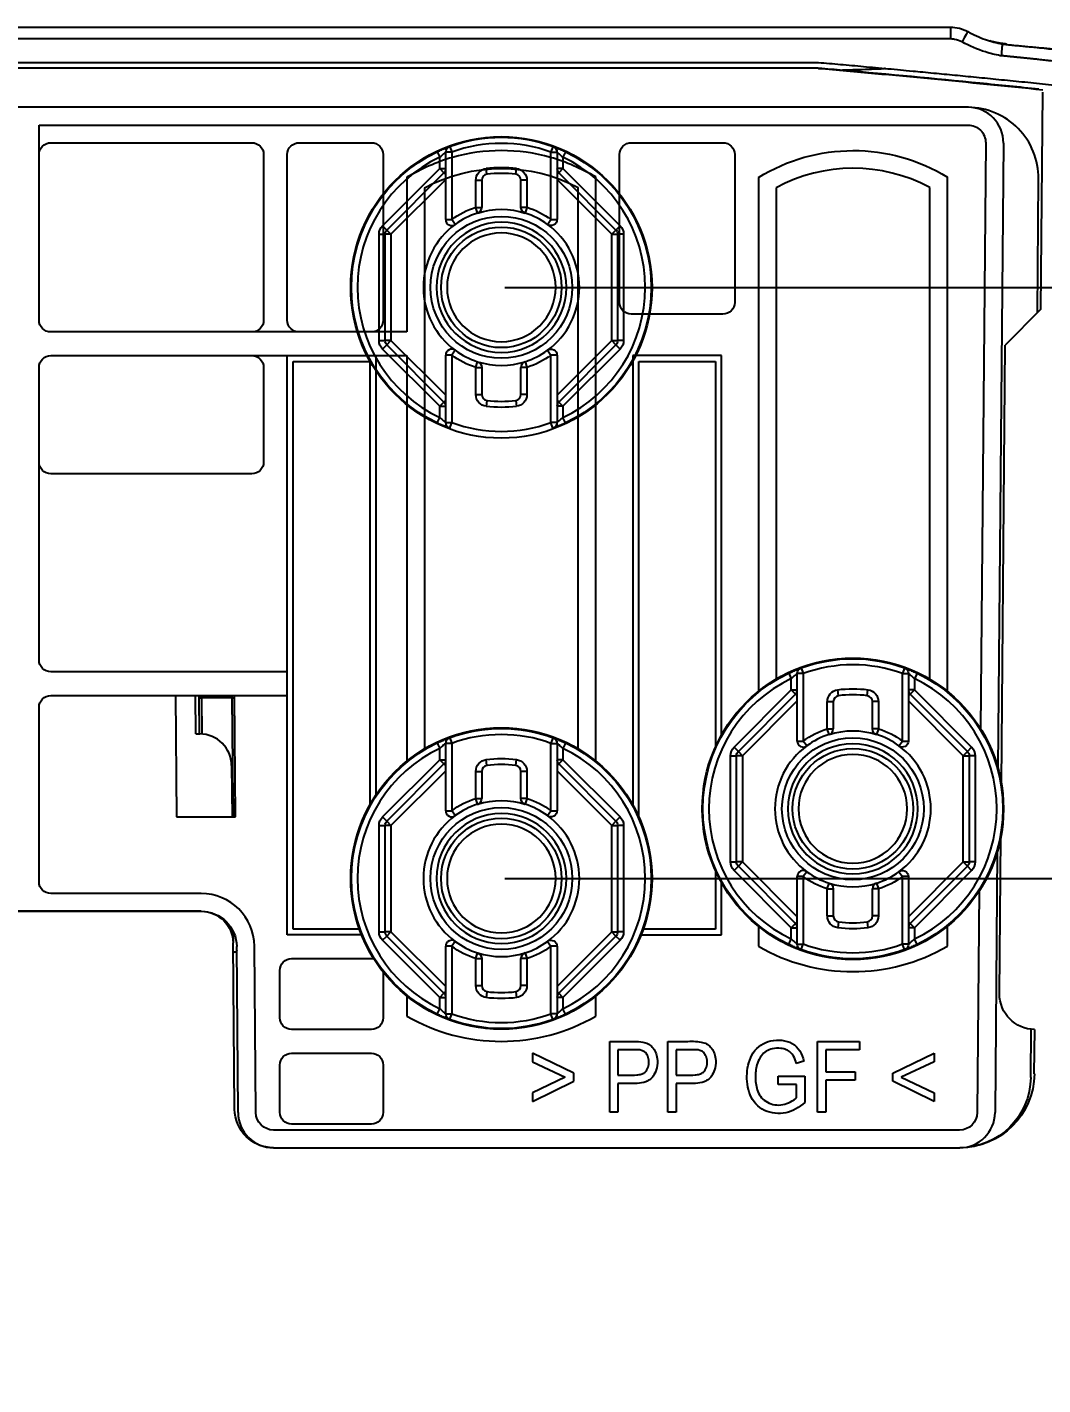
# Model space of a CAD drawing. Header units: millimetres. Extents: x 28 to 2425, y 8 to 1657.
# Drawn here: x 1973.5 to 2059.5, y 1290.4 to 1405.3 of the extents above; entities that cross this region are included whole.
import ezdxf

# ---------------------------------------------------------------- set-up
doc = ezdxf.new("R2010")
doc.units = ezdxf.units.MM
doc.layers.get('Defpoints').update_dxf_attribs({"linetype": 'CONTINUOUS'})
doc.layers.add('1LINE', color=7, linetype='CONTINUOUS')
doc.styles.add('Annotative', font='malgun.ttf')
doc.dimstyles.new('WOO', dxfattribs={"dimtxt": 20, "dimasz": 2, "dimexe": 1.25, "dimexo": 0.3, "dimgap": 1, "dimtad": 1, "dimdec": 1, "dimzin": 1, "dimdsep": 46, "dimtxsty": 'Annotative', "dimcen": 0, "dimclrd": 1, "dimclre": 1, "dimclrt": 2, "dimadec": 0, "dimazin": 0, "dimtfac": 1, "dimtdec": 1, "dimtofl": 0, "dimtmove": 0, "dimatfit": 3, "dimfxl": 0, "dimarcsym": 0})

# ---------------------------------------------------------------- blocks, each defined once
blk = doc.blocks.new('*D14')
at = {"layer": '1LINE', "color": 1, "lineweight": -2}
for p, q in [((2013.95, 1333.25), (2249.57, 1333.25)), ((2248.32, 1331.25), (2248.32, 873.21)), ((1943.76, 871.21), (2249.57, 871.21))]:
    blk.add_line(p, q, dxfattribs=at)
at = {"layer": '1LINE', "color": 1}
for points in [[(2247.99, 1331.25), (2248.66, 1331.25), (2248.32, 1333.25)], [(2247.99, 873.21), (2248.66, 873.21), (2248.32, 871.21)]]:
    blk.add_solid(points, dxfattribs=at)
at = {"layer": 'Defpoints', "color": 0}
for p in [(2013.65, 1333.25), (1943.46, 871.21), (2248.32, 871.21)]:
    blk.add_point(p, dxfattribs=at)
at = {"layer": '1LINE', "color": 2, "insert": (2236.99, 1102.23), "char_height": 20, "attachment_point": 5, "rotation": 90, "style": 'Annotative'}
blk.add_mtext('462', dxfattribs=at)
blk = doc.blocks.new('*D15')
at = {"layer": '1LINE', "color": 1, "lineweight": -2}
for p, q in [((2013.95, 1383.25), (2293.16, 1383.25)), ((2291.91, 1381.25), (2291.91, 873.21)), ((1943.76, 871.21), (2293.16, 871.21))]:
    blk.add_line(p, q, dxfattribs=at)
at = {"layer": '1LINE', "color": 1}
for points in [[(2291.57, 1381.25), (2292.24, 1381.25), (2291.91, 1383.25)], [(2291.57, 873.21), (2292.24, 873.21), (2291.91, 871.21)]]:
    blk.add_solid(points, dxfattribs=at)
at = {"layer": 'Defpoints', "color": 0}
for p in [(2013.65, 1383.25), (1943.46, 871.21), (2291.91, 871.21)]:
    blk.add_point(p, dxfattribs=at)
at = {"layer": '1LINE', "color": 2, "insert": (2280.57, 1127.23), "char_height": 20, "attachment_point": 5, "rotation": 90, "style": 'Annotative'}
blk.add_mtext('500', dxfattribs=at)

msp = doc.modelspace()

# ---------------------------------------------------------------- linework, layer by layer
at = {"layer": '1LINE'}
for p, q in [((1943.39, 1405.26), (2051.66, 1405.26)), ((2051.66, 1405.26), (2051.66, 1404.26)), ((2051.66, 1404.26), (1943.39, 1404.26)), ((2040.36, 1401.78), (1958.9, 1401.78)), ((2059.32, 1381.4), (2059.48, 1399.75)), ((1974.52, 1396.98), (2053.14, 1396.98)), ((1974.52, 1380.48), (1974.52, 1396.98)), ((1975.52, 1395.48), (1992.53, 1395.48)), ((1996.53, 1395.48), (2002.65, 1395.48)), ((2024.65, 1395.48), (2032.4, 1395.48)), ((2054.64, 1395.47), (2054.21, 1345.91)), ((2056.14, 1395.45), (2055.68, 1342.58)), ((1993.53, 1394.48), (1993.53, 1380.48)), ((1995.53, 1380.48), (1995.53, 1394.48)), ((2003.65, 1394.48), (2003.65, 1380.48)), ((2008.22, 1394.71), (2008.44, 1394.25)), ((2008.44, 1393.3), (2008.44, 1394.25)), ((2009.45, 1394.68), (2008.94, 1394.68)), ((2008.94, 1388.98), (2008.94, 1394.68)), ((2009.28, 1395.16), (2009.45, 1394.68)), ((2009.45, 1394.68), (2009.45, 1388.98)), ((2018.02, 1395.16), (2017.85, 1394.68)), ((2017.85, 1388.98), (2017.85, 1394.68)), ((2017.85, 1394.68), (2018.36, 1394.68)), ((2018.36, 1394.68), (2018.36, 1388.98)), ((2019.08, 1394.71), (2018.86, 1394.25)), ((2018.86, 1394.25), (2018.86, 1393.3)), ((2023.65, 1381.98), (2023.65, 1394.48)), ((2033.4, 1394.48), (2033.4, 1381.98)), ((2003.6, 1388.46), (2008.44, 1393.3)), ((2003.96, 1388.1), (2008.79, 1392.94)), ((2008.44, 1393.3), (2008.94, 1393.3)), ((2008.44, 1393.3), (2008.79, 1392.94)), ((2008.79, 1392.94), (2008.94, 1392.79)), ((2012.43, 1392.81), (2012.37, 1393.32)), ((2014.87, 1392.81), (2014.93, 1393.32)), ((2018.86, 1393.3), (2018.36, 1393.3)), ((2018.51, 1392.94), (2018.36, 1392.79)), ((2018.86, 1393.3), (2018.51, 1392.94)), ((2018.51, 1392.94), (2023.35, 1388.1)), ((2018.86, 1393.3), (2023.7, 1388.46)), ((2008.94, 1392.37), (2004.31, 1387.74)), ((2005.65, 1392.57), (2005.65, 1379.48)), ((2011.48, 1392.31), (2011.99, 1392.31)), ((2011.48, 1390.01), (2011.48, 1392.31)), ((2011.99, 1392.31), (2011.99, 1390.01)), ((2015.31, 1390.01), (2015.31, 1392.31)), ((2015.82, 1392.31), (2015.31, 1392.31)), ((2015.82, 1392.31), (2015.82, 1390.01)), ((2022.99, 1387.74), (2018.36, 1392.37)), ((2021.65, 1343.18), (2021.65, 1392.6)), ((2035.4, 1392.54), (2035.4, 1349.08)), ((2051.4, 1349.08), (2051.4, 1392.57)), ((2059.02, 1381.09), (2059.12, 1392.43)), ((2007.15, 1391.68), (2007.15, 1344.22)), ((2020.15, 1344.22), (2020.15, 1391.7)), ((2036.9, 1391.68), (2036.9, 1350.12)), ((2049.9, 1350.12), (2049.9, 1391.7)), ((2011.48, 1390.01), (2011.99, 1390.01)), ((2011.64, 1389.53), (2011.48, 1390.01)), ((2015.82, 1390.01), (2015.31, 1390.01)), ((2015.82, 1390.01), (2015.66, 1389.53)), ((2003.6, 1388.46), (2003.96, 1388.1)), ((2008.94, 1388.98), (2009.45, 1388.98)), ((2009.75, 1388.57), (2009.45, 1388.98)), ((2017.55, 1388.57), (2017.85, 1388.98)), ((2017.85, 1388.98), (2018.36, 1388.98)), ((2023.7, 1388.46), (2023.35, 1388.1)), ((2003.3, 1387.74), (2003.81, 1387.74)), ((2003.3, 1378.75), (2003.3, 1387.74)), ((2003.81, 1378.75), (2003.81, 1387.74)), ((2004.31, 1387.74), (2003.81, 1387.74)), ((2003.96, 1388.1), (2004.31, 1387.74)), ((2004.31, 1387.74), (2004.31, 1378.75)), ((2023.35, 1388.1), (2022.99, 1387.74)), ((2022.99, 1378.75), (2022.99, 1387.74)), ((2022.99, 1387.74), (2023.49, 1387.74)), ((2024, 1387.74), (2023.49, 1387.74)), ((2023.49, 1387.74), (2023.49, 1378.75)), ((2024, 1387.74), (2024, 1378.75)), ((2059.32, 1381.4), (2056.29, 1378.37)), ((2032.4, 1380.98), (2024.65, 1380.98)), ((2005.65, 1379.48), (1975.52, 1379.48)), ((2003.3, 1378.75), (2003.81, 1378.75)), ((2003.6, 1378.03), (2003.96, 1378.39)), ((2008.44, 1373.19), (2003.6, 1378.03)), ((2004.31, 1378.75), (2003.81, 1378.75)), ((2003.96, 1378.39), (2004.31, 1378.75)), ((2008.79, 1373.55), (2003.96, 1378.39)), ((2004.31, 1378.75), (2008.94, 1374.12)), ((2018.36, 1374.12), (2022.99, 1378.75)), ((2023.35, 1378.39), (2018.51, 1373.55)), ((2023.7, 1378.03), (2018.86, 1373.19)), ((2023.35, 1378.39), (2022.99, 1378.75)), ((2022.99, 1378.75), (2023.49, 1378.75)), ((2023.7, 1378.03), (2023.35, 1378.39)), ((2024, 1378.75), (2023.49, 1378.75)), ((2055.97, 1341.29), (2056.29, 1378.37)), ((1975.52, 1377.48), (2005.65, 1377.48)), ((1995.53, 1350.73), (1995.53, 1377.48)), ((1996.03, 1328.98), (1996.03, 1376.98)), ((1996.03, 1376.98), (2002.53, 1376.98)), ((2002.53, 1376.98), (2002.53, 1339.48)), ((2003.03, 1377.48), (2003.03, 1340.3)), ((2005.65, 1377.48), (2005.65, 1343.18)), ((2009.45, 1377.52), (2008.94, 1377.52)), ((2008.94, 1371.81), (2008.94, 1377.52)), ((2009.75, 1377.93), (2009.45, 1377.52)), ((2009.45, 1377.52), (2009.45, 1371.81)), ((2011.48, 1376.48), (2011.64, 1376.97)), ((2015.66, 1376.97), (2015.82, 1376.48)), ((2017.55, 1377.93), (2017.85, 1377.52)), ((2017.85, 1371.81), (2017.85, 1377.52)), ((2018.36, 1377.52), (2017.85, 1377.52)), ((2018.36, 1377.52), (2018.36, 1371.81)), ((2032.28, 1377.48), (2024.78, 1377.48)), ((2024.78, 1377.48), (2024.78, 1339.48)), ((2025.28, 1376.98), (2031.78, 1376.98)), ((2025.28, 1338.48), (2025.28, 1376.98)), ((2031.78, 1376.98), (2031.78, 1344.38)), ((2032.28, 1345.38), (2032.28, 1377.48)), ((1974.52, 1351.73), (1974.52, 1376.48)), ((1993.53, 1376.48), (1993.53, 1368.48)), ((2011.48, 1374.19), (2011.48, 1376.48)), ((2011.48, 1376.48), (2011.99, 1376.48)), ((2011.99, 1376.48), (2011.99, 1374.19)), ((2015.82, 1376.48), (2015.31, 1376.48)), ((2015.31, 1374.19), (2015.31, 1376.48)), ((2015.82, 1376.48), (2015.82, 1374.19)), ((2008.44, 1373.19), (2008.79, 1373.55)), ((2008.79, 1373.55), (2008.94, 1373.7)), ((2011.48, 1374.19), (2011.99, 1374.19)), ((2012.43, 1373.68), (2012.37, 1373.18)), ((2014.87, 1373.68), (2014.93, 1373.18)), ((2015.82, 1374.19), (2015.31, 1374.19)), ((2018.51, 1373.55), (2018.36, 1373.7)), ((2018.86, 1373.19), (2018.51, 1373.55)), ((2008.44, 1373.19), (2008.94, 1373.19)), ((2008.44, 1372.24), (2008.44, 1373.19)), ((2018.86, 1373.19), (2018.36, 1373.19)), ((2018.86, 1373.19), (2018.86, 1372.24)), ((1992.53, 1367.48), (1975.52, 1367.48)), ((1995.53, 1350.73), (1975.52, 1350.73)), ((1995.53, 1348.73), (1995.53, 1350.73)), ((2037.97, 1350.61), (2038.19, 1350.15)), ((2038.69, 1344.88), (2038.69, 1350.58)), ((2039.2, 1350.58), (2038.69, 1350.58)), ((2039.03, 1351.06), (2039.2, 1350.58)), ((2039.2, 1350.58), (2039.2, 1344.88)), ((2047.77, 1351.06), (2047.6, 1350.58)), ((2047.6, 1350.58), (2048.11, 1350.58)), ((2047.6, 1344.88), (2047.6, 1350.58)), ((2048.11, 1350.58), (2048.11, 1344.88)), ((2048.83, 1350.61), (2048.61, 1350.15)), ((2038.19, 1349.2), (2038.19, 1350.15)), ((2048.61, 1350.15), (2048.61, 1349.2)), ((1975.52, 1348.73), (1995.53, 1348.73)), ((1986.07, 1348.73), (1986.16, 1338.48)), ((1987.79, 1345.48), (1987.77, 1348.73)), ((1988.09, 1345.48), (1988.07, 1348.53)), ((1988.27, 1348.73), (1988.27, 1348.52)), ((1990.87, 1348.52), (1988.27, 1348.52)), ((1988.27, 1348.52), (1988.29, 1345.47)), ((1990.87, 1348.52), (1990.86, 1348.73)), ((1990.94, 1339.93), (1990.87, 1348.52)), ((1991.16, 1338.48), (1991.07, 1348.73)), ((1995.53, 1328.48), (1995.53, 1348.73)), ((2033.35, 1344.36), (2038.19, 1349.2)), ((2033.71, 1344), (2038.54, 1348.84)), ((2038.69, 1348.27), (2034.06, 1343.64)), ((2038.19, 1349.2), (2038.69, 1349.2)), ((2038.19, 1349.2), (2038.54, 1348.84)), ((2038.54, 1348.84), (2038.69, 1348.69)), ((2041.23, 1345.91), (2041.23, 1348.21)), ((2041.23, 1348.21), (2041.74, 1348.21)), ((2041.74, 1348.21), (2041.74, 1345.91)), ((2042.18, 1348.71), (2042.12, 1349.22)), ((2044.62, 1348.71), (2044.68, 1349.22)), ((2045.06, 1345.91), (2045.06, 1348.21)), ((2045.57, 1348.21), (2045.06, 1348.21)), ((2045.57, 1348.21), (2045.57, 1345.91)), ((2048.61, 1349.2), (2048.11, 1349.2)), ((2048.26, 1348.84), (2048.11, 1348.69)), ((2052.74, 1343.64), (2048.11, 1348.27)), ((2048.61, 1349.2), (2048.26, 1348.84)), ((2048.26, 1348.84), (2053.1, 1344)), ((2048.61, 1349.2), (2053.45, 1344.36)), ((1974.52, 1332.98), (1974.52, 1347.73)), ((2041.39, 1345.43), (2041.23, 1345.91)), ((2041.23, 1345.91), (2041.74, 1345.91)), ((2045.57, 1345.91), (2045.06, 1345.91)), ((2045.57, 1345.91), (2045.41, 1345.43)), ((1987.79, 1345.48), (1988.12, 1345.48)), ((2008.22, 1344.71), (2008.44, 1344.25)), ((2009.45, 1344.68), (2008.94, 1344.68)), ((2008.94, 1338.98), (2008.94, 1344.68)), ((2009.28, 1345.16), (2009.45, 1344.68)), ((2009.45, 1344.68), (2009.45, 1338.98)), ((2018.02, 1345.16), (2017.85, 1344.68)), ((2017.85, 1338.98), (2017.85, 1344.68)), ((2017.85, 1344.68), (2018.36, 1344.68)), ((2018.36, 1344.68), (2018.36, 1338.98)), ((2019.08, 1344.71), (2018.86, 1344.25)), ((2038.69, 1344.88), (2039.2, 1344.88)), ((2039.5, 1344.47), (2039.2, 1344.88)), ((2047.3, 1344.47), (2047.6, 1344.88)), ((2047.6, 1344.88), (2048.11, 1344.88)), ((2008.44, 1343.3), (2008.44, 1344.25)), ((2018.86, 1344.25), (2018.86, 1343.3)), ((2033.05, 1334.65), (2033.05, 1343.64)), ((2033.05, 1343.64), (2033.56, 1343.64)), ((2033.35, 1344.36), (2033.71, 1344)), ((2033.56, 1334.65), (2033.56, 1343.64)), ((2034.06, 1343.64), (2033.56, 1343.64)), ((2033.71, 1344), (2034.06, 1343.64)), ((2034.06, 1343.64), (2034.06, 1334.65)), ((2053.1, 1344), (2052.74, 1343.64)), ((2052.74, 1343.64), (2053.24, 1343.64)), ((2052.74, 1334.65), (2052.74, 1343.64)), ((2053.45, 1344.36), (2053.1, 1344)), ((2053.75, 1343.64), (2053.24, 1343.64)), ((2053.24, 1343.64), (2053.24, 1334.65)), ((2053.75, 1343.64), (2053.75, 1334.65)), ((1990.82, 1342.8), (1990.86, 1338.48)), ((2003.6, 1338.46), (2008.44, 1343.3)), ((2003.96, 1338.1), (2008.79, 1342.94)), ((2008.94, 1342.37), (2004.31, 1337.74)), ((2008.44, 1343.3), (2008.94, 1343.3)), ((2008.44, 1343.3), (2008.79, 1342.94)), ((2008.79, 1342.94), (2008.94, 1342.79)), ((2012.43, 1342.81), (2012.37, 1343.32)), ((2014.87, 1342.81), (2014.93, 1343.32)), ((2018.86, 1343.3), (2018.36, 1343.3)), ((2018.51, 1342.94), (2018.36, 1342.79)), ((2022.99, 1337.74), (2018.36, 1342.37)), ((2018.86, 1343.3), (2018.51, 1342.94)), ((2018.51, 1342.94), (2023.35, 1338.1)), ((2018.86, 1343.3), (2023.7, 1338.46)), ((2011.48, 1342.31), (2011.99, 1342.31)), ((2011.48, 1340.01), (2011.48, 1342.31)), ((2011.99, 1342.31), (2011.99, 1340.01)), ((2015.31, 1340.01), (2015.31, 1342.31)), ((2015.82, 1342.31), (2015.31, 1342.31)), ((2015.82, 1342.31), (2015.82, 1340.01)), ((1990.84, 1339.93), (1990.94, 1339.93)), ((1990.94, 1339.93), (1990.96, 1338.48)), ((2008.94, 1338.98), (2009.45, 1338.98)), ((2009.75, 1338.57), (2009.45, 1338.98)), ((2011.48, 1340.01), (2011.99, 1340.01)), ((2011.64, 1339.53), (2011.48, 1340.01)), ((2015.82, 1340.01), (2015.31, 1340.01)), ((2015.82, 1340.01), (2015.66, 1339.53)), ((2017.55, 1338.57), (2017.85, 1338.98)), ((2017.85, 1338.98), (2018.36, 1338.98)), ((1986.16, 1338.48), (1991.16, 1338.48)), ((2003.6, 1338.46), (2003.96, 1338.1)), ((2003.96, 1338.1), (2004.31, 1337.74)), ((2023.35, 1338.1), (2022.99, 1337.74)), ((2023.7, 1338.46), (2023.35, 1338.1)), ((2003.3, 1337.74), (2003.81, 1337.74)), ((2003.3, 1328.75), (2003.3, 1337.74)), ((2003.81, 1328.75), (2003.81, 1337.74)), ((2004.31, 1337.74), (2003.81, 1337.74)), ((2004.31, 1337.74), (2004.31, 1328.75)), ((2022.99, 1328.75), (2022.99, 1337.74)), ((2022.99, 1337.74), (2023.49, 1337.74)), ((2024, 1337.74), (2023.49, 1337.74)), ((2023.49, 1337.74), (2023.49, 1328.75)), ((2024, 1337.74), (2024, 1328.75)), ((2055.81, 1323.5), (2055.93, 1336.79)), ((2055.62, 1335.51), (2055.43, 1313.45)), ((2033.05, 1334.65), (2033.56, 1334.65)), ((2034.06, 1334.65), (2033.56, 1334.65)), ((2033.71, 1334.29), (2034.06, 1334.65)), ((2034.06, 1334.65), (2038.69, 1330.02)), ((2048.11, 1330.02), (2052.74, 1334.65)), ((2052.74, 1334.65), (2053.24, 1334.65)), ((2053.1, 1334.29), (2052.74, 1334.65)), ((2053.75, 1334.65), (2053.24, 1334.65)), ((2031.78, 1333.91), (2031.78, 1328.98)), ((2033.35, 1333.93), (2033.71, 1334.29)), ((2038.19, 1329.09), (2033.35, 1333.93)), ((2038.54, 1329.45), (2033.71, 1334.29)), ((2038.69, 1327.71), (2038.69, 1333.42)), ((2039.2, 1333.42), (2038.69, 1333.42)), ((2039.5, 1333.83), (2039.2, 1333.42)), ((2039.2, 1333.42), (2039.2, 1327.71)), ((2047.3, 1333.83), (2047.6, 1333.42)), ((2047.6, 1327.71), (2047.6, 1333.42)), ((2048.11, 1333.42), (2047.6, 1333.42)), ((2048.11, 1333.42), (2048.11, 1327.71)), ((2053.1, 1334.29), (2048.26, 1329.45)), ((2053.45, 1333.93), (2048.61, 1329.09)), ((2053.45, 1333.93), (2053.1, 1334.29)), ((2032.28, 1328.48), (2032.28, 1332.92)), ((2041.23, 1332.38), (2041.39, 1332.87)), ((2041.23, 1330.09), (2041.23, 1332.38)), ((2041.23, 1332.38), (2041.74, 1332.38)), ((2041.74, 1332.38), (2041.74, 1330.09)), ((2045.57, 1332.38), (2045.06, 1332.38)), ((2045.06, 1330.09), (2045.06, 1332.38)), ((2045.41, 1332.87), (2045.57, 1332.38)), ((2045.57, 1332.38), (2045.57, 1330.09)), ((2054.09, 1332.2), (2053.93, 1313.47)), ((1988.25, 1331.98), (1975.52, 1331.98)), ((1988.25, 1330.48), (1898.55, 1330.48)), ((1898.56, 1330.48), (1988.25, 1330.48)), ((2041.23, 1330.09), (2041.74, 1330.09)), ((2045.57, 1330.09), (2045.06, 1330.09)), ((1990.94, 1328.81), (1990.95, 1327.8)), ((2001.64, 1328.98), (1996.03, 1328.98)), ((2003.3, 1328.75), (2003.81, 1328.75)), ((2004.31, 1328.75), (2003.81, 1328.75)), ((2003.96, 1328.39), (2004.31, 1328.75)), ((2004.31, 1328.75), (2008.94, 1324.12)), ((2018.36, 1324.12), (2022.99, 1328.75)), ((2023.35, 1328.39), (2022.99, 1328.75)), ((2022.99, 1328.75), (2023.49, 1328.75)), ((2024, 1328.75), (2023.49, 1328.75)), ((2031.78, 1328.98), (2025.66, 1328.98)), ((2035.4, 1329.22), (2035.4, 1327.52)), ((2038.19, 1329.09), (2038.54, 1329.45)), ((2038.19, 1328.14), (2038.19, 1329.09)), ((2038.19, 1329.09), (2038.69, 1329.09)), ((2038.54, 1329.45), (2038.69, 1329.6)), ((2042.18, 1329.58), (2042.12, 1329.08)), ((2044.62, 1329.58), (2044.68, 1329.08)), ((2048.26, 1329.45), (2048.11, 1329.6)), ((2048.61, 1329.09), (2048.11, 1329.09)), ((2048.61, 1329.09), (2048.26, 1329.45)), ((2048.61, 1329.09), (2048.61, 1328.14)), ((2051.4, 1327.52), (2051.4, 1329.22)), ((1991.07, 1313.75), (1990.95, 1327.8)), ((1991.37, 1313.45), (1991.25, 1327.51)), ((1992.87, 1313.47), (1992.75, 1327.52)), ((2001.83, 1328.48), (1995.53, 1328.48)), ((2003.6, 1328.03), (2003.96, 1328.39)), ((2008.44, 1323.19), (2003.6, 1328.03)), ((2008.79, 1323.55), (2003.96, 1328.39)), ((2009.45, 1327.52), (2008.94, 1327.52)), ((2008.94, 1321.81), (2008.94, 1327.52)), ((2009.75, 1327.93), (2009.45, 1327.52)), ((2009.45, 1327.52), (2009.45, 1321.81)), ((2017.55, 1327.93), (2017.85, 1327.52)), ((2017.85, 1321.81), (2017.85, 1327.52)), ((2018.36, 1327.52), (2017.85, 1327.52)), ((2018.36, 1327.52), (2018.36, 1321.81)), ((2023.35, 1328.39), (2018.51, 1323.55)), ((2023.7, 1328.03), (2018.86, 1323.19)), ((2023.7, 1328.03), (2023.35, 1328.39)), ((2025.47, 1328.48), (2032.28, 1328.48)), ((2037.97, 1327.68), (2038.19, 1328.14)), ((2038.69, 1327.71), (2039.2, 1327.71)), ((2039.03, 1327.24), (2039.2, 1327.71)), ((2047.77, 1327.24), (2047.6, 1327.71)), ((2048.11, 1327.71), (2047.6, 1327.71)), ((2048.83, 1327.68), (2048.61, 1328.14)), ((1990.96, 1327.01), (1991.05, 1327.01)), ((1995.9, 1326.48), (2002.65, 1326.48)), ((2011.48, 1326.48), (2011.64, 1326.97)), ((2011.48, 1324.19), (2011.48, 1326.48)), ((2011.48, 1326.48), (2011.99, 1326.48)), ((2011.99, 1326.48), (2011.99, 1324.19)), ((2015.82, 1326.48), (2015.31, 1326.48)), ((2015.31, 1324.19), (2015.31, 1326.48)), ((2015.66, 1326.97), (2015.82, 1326.48)), ((2015.82, 1326.48), (2015.82, 1324.19)), ((1994.9, 1321.48), (1994.9, 1325.48)), ((2003.65, 1325.34), (2003.65, 1321.48)), ((2011.48, 1324.19), (2011.99, 1324.19)), ((2015.82, 1324.19), (2015.31, 1324.19)), ((2005.65, 1323.32), (2005.65, 1321.62)), ((2008.44, 1323.19), (2008.79, 1323.55)), ((2008.44, 1323.19), (2008.94, 1323.19)), ((2008.44, 1322.24), (2008.44, 1323.19)), ((2008.79, 1323.55), (2008.94, 1323.7)), ((2012.43, 1323.68), (2012.37, 1323.18)), ((2014.87, 1323.68), (2014.93, 1323.18)), ((2018.51, 1323.55), (2018.36, 1323.7)), ((2018.86, 1323.19), (2018.36, 1323.19)), ((2018.86, 1323.19), (2018.51, 1323.55)), ((2018.86, 1323.19), (2018.86, 1322.24)), ((2021.65, 1321.62), (2021.65, 1323.32))]:
    msp.add_line(p, q, dxfattribs=at)
at = {"layer": '1LINE', "linetype": 'Continuous'}
for p, q in [((2008.22, 1371.78), (2008.44, 1372.24)), ((2019.08, 1371.78), (2018.86, 1372.24)), ((2008.94, 1371.81), (2009.45, 1371.81)), ((2009.28, 1371.34), (2009.45, 1371.81)), ((2018.36, 1371.81), (2017.85, 1371.81)), ((2018.02, 1371.34), (2017.85, 1371.81)), ((2008.22, 1321.78), (2008.44, 1322.24)), ((2008.94, 1321.81), (2009.45, 1321.81)), ((2009.28, 1321.34), (2009.45, 1321.81)), ((2018.36, 1321.81), (2017.85, 1321.81)), ((2018.02, 1321.34), (2017.85, 1321.81)), ((2019.08, 1321.78), (2018.86, 1322.24)), ((2002.65, 1320.48), (1995.9, 1320.48)), ((2022.82, 1313.48), (2022.82, 1319.48)), ((2027.75, 1313.48), (2027.75, 1319.48)), ((2040.4, 1319.48), (2043.97, 1319.48)), ((2040.4, 1313.48), (2040.4, 1319.48)), ((2043.97, 1319.48), (2043.97, 1318.77)), ((2058.45, 1316.43), (2058.49, 1320.5)), ((2058.75, 1316.72), (2058.79, 1320.48)), ((1995.9, 1318.48), (2002.65, 1318.48)), ((2016.28, 1318.47), (2016.28, 1317.74)), ((2019.78, 1316.79), (2016.28, 1318.47)), ((2023.52, 1318.77), (2023.52, 1316.63)), ((2028.45, 1318.77), (2028.45, 1316.63)), ((2043.97, 1318.77), (2041.1, 1318.77)), ((2041.1, 1318.77), (2041.1, 1316.91)), ((2046.77, 1316.79), (2050.28, 1318.47)), ((2050.28, 1318.47), (2050.28, 1317.74)), ((1994.9, 1313.48), (1994.9, 1317.48)), ((2003.65, 1317.48), (2003.65, 1313.48)), ((2016.28, 1317.74), (2019.05, 1316.44)), ((2039.25, 1317.8), (2038.61, 1317.6)), ((2050.28, 1317.74), (2047.49, 1316.44)), ((2019.05, 1316.44), (2016.28, 1315.14)), ((2016.28, 1314.4), (2019.78, 1316.1)), ((2019.78, 1316.1), (2019.78, 1316.79)), ((2037.08, 1315.83), (2037.08, 1316.54)), ((2037.08, 1316.54), (2039.33, 1316.54)), ((2039.33, 1316.54), (2039.33, 1314.31)), ((2041.1, 1316.91), (2043.58, 1316.91)), ((2041.1, 1316.2), (2041.1, 1313.48)), ((2043.58, 1316.2), (2041.1, 1316.2)), ((2043.58, 1316.91), (2043.58, 1316.2)), ((2046.77, 1316.1), (2046.77, 1316.79)), ((2050.28, 1314.4), (2046.77, 1316.1)), ((2047.49, 1316.44), (2050.28, 1315.14)), ((2016.28, 1315.14), (2016.28, 1314.4)), ((2023.52, 1315.92), (2023.52, 1313.48)), ((2028.45, 1315.92), (2028.45, 1313.48)), ((2038.64, 1315.83), (2037.08, 1315.83)), ((2038.64, 1314.71), (2038.64, 1315.83)), ((2050.28, 1315.14), (2050.28, 1314.4)), ((2023.52, 1313.48), (2022.82, 1313.48)), ((2028.45, 1313.48), (2027.75, 1313.48)), ((2041.1, 1313.48), (2040.4, 1313.48)), ((2052.43, 1311.98), (1994.37, 1311.98)), ((2002.65, 1312.48), (1995.9, 1312.48)), ((1994.37, 1310.48), (2052.46, 1310.48))]:
    msp.add_line(p, q, dxfattribs=at)
at = {"layer": '1LINE'}
for centre, radius in [((2013.65, 1383.25), 12.75), ((2013.65, 1383.25), 6), ((2013.65, 1383.25), 5.1), ((2043.4, 1339.15), 12.75), ((2013.65, 1333.25), 12.75), ((2043.4, 1339.15), 6), ((2043.4, 1339.15), 5.1), ((2013.65, 1333.25), 6), ((2013.65, 1333.25), 5.1)]:
    msp.add_circle(centre, radius, dxfattribs=at)
at = {"layer": '1LINE', "extrusion": (0, 0, -1)}
for centre, radius in [((-2013.65, 1383.25), 5.5), ((-2013.65, 1383.25), 4.6), ((-2043.4, 1339.15), 5.5), ((-2043.4, 1339.15), 4.6), ((-2013.65, 1333.25), 5.5), ((-2013.65, 1333.25), 4.6)]:
    msp.add_circle(centre, radius, dxfattribs=at)
at = {"layer": '1LINE'}
for centre, radius, start, end in [((2053.12, 1392.48), 6, 89.5, 90), ((2053.14, 1395.48), 3, 359.5, 89.5), ((2013.65, 1383.25), 12.18, 69.8307, 110.1693), ((2013.65, 1383.25), 12.18, 115.3488, 244.6512), ((2013.65, 1383.25), 12.18, 295.3488, 64.6512), ((2008.44, 1393.3), 0.508, 315, 0), ((2013.65, 1383.25), 9.64, 82.7388, 97.2612), ((2018.86, 1393.3), 0.508, 180, 225), ((2043.43, 1379.52), 13.8, 62.0174, 118.2179), ((2012.5, 1392.31), 0.508, 97.2612, 180), ((2014.8, 1392.31), 0.508, 0, 82.7388), ((2013.65, 1383.25), 6.6, 107.78, 126.2334), ((2011.48, 1390.01), 0.508, 287.78, 0), ((2013.65, 1383.25), 6.6, 53.7666, 72.22), ((2013.65, 1383.25), 6.6, 126.2334, 233.7666), ((2009.45, 1388.98), 0.508, 180, 306.2334), ((2013.65, 1383.25), 6.6, 306.2334, 53.7666), ((2009.45, 1377.52), 0.508, 53.7666, 180), ((2013.65, 1383.25), 6.6, 233.7666, 252.22), ((2013.65, 1383.25), 6.6, 252.22, 287.78), ((2015.82, 1376.48), 0.508, 107.78, 180), ((2013.65, 1383.25), 6.6, 287.78, 306.2334), ((2008.44, 1373.19), 0.508, 0, 45), ((2012.5, 1374.19), 0.508, 180, 262.7388), ((2013.65, 1383.25), 9.64, 262.7388, 277.2612), ((2014.8, 1374.19), 0.508, 277.2612, 0), ((2018.86, 1373.19), 0.508, 135, 180), ((2043.4, 1339.15), 12.18, 69.8307, 110.1693), ((2043.4, 1339.15), 12.18, 115.3488, 244.6512), ((2043.4, 1339.15), 12.18, 295.3488, 64.6512), ((2038.19, 1349.2), 0.508, 315, 0), ((2042.25, 1348.21), 0.508, 97.2612, 180), ((2043.4, 1339.15), 9.64, 82.7388, 97.2612), ((2044.55, 1348.21), 0.508, 0, 82.7388), ((2048.61, 1349.2), 0.508, 180, 225), ((2041.23, 1345.91), 0.508, 287.78, 0), ((1988.12, 1342.78), 2.7, 0.5, 90), ((2013.65, 1333.25), 12.18, 69.8307, 110.1693), ((2039.2, 1344.88), 0.508, 180, 306.2334), ((2043.4, 1339.15), 6.6, 107.78, 126.2334), ((2043.4, 1339.15), 6.6, 53.7666, 72.22), ((2013.65, 1333.25), 12.18, 115.3488, 244.6512), ((2013.65, 1333.25), 12.18, 295.3488, 64.6512), ((2043.4, 1339.15), 6.6, 126.2334, 233.7666), ((2043.4, 1339.15), 6.6, 306.2334, 53.7666), ((2008.44, 1343.3), 0.508, 315, 0), ((2012.5, 1342.31), 0.508, 97.2612, 180), ((2013.65, 1333.25), 9.64, 82.7388, 97.2612), ((2014.8, 1342.31), 0.508, 0, 82.7388), ((2018.86, 1343.3), 0.508, 180, 225), ((2009.45, 1338.98), 0.508, 180, 306.2334), ((2013.65, 1333.25), 6.6, 107.78, 126.2334), ((2011.48, 1340.01), 0.508, 287.78, 0), ((2013.65, 1333.25), 6.6, 53.7666, 72.22), ((2013.65, 1333.25), 6.6, 126.2334, 233.7666), ((2013.65, 1333.25), 6.6, 306.2334, 53.7666), ((2039.2, 1333.42), 0.508, 53.7666, 180), ((2043.4, 1339.15), 6.6, 233.7666, 252.22), ((2043.4, 1339.15), 6.6, 287.78, 306.2334), ((2043.4, 1339.15), 6.6, 252.22, 287.78), ((2045.57, 1332.38), 0.508, 107.78, 180), ((1988.25, 1327.48), 4.5, 0.4999, 90), ((2042.25, 1330.09), 0.508, 180, 262.7388), ((2044.55, 1330.09), 0.508, 277.2612, 0), ((2038.19, 1329.09), 0.508, 0, 45), ((2043.4, 1339.15), 9.64, 262.7388, 277.2612), ((2048.61, 1329.09), 0.508, 135, 180), ((2009.45, 1327.52), 0.508, 53.7666, 180), ((2013.65, 1333.25), 6.6, 233.7666, 252.22), ((2013.65, 1333.25), 6.6, 287.78, 306.2334), ((2043.4, 1341.38), 16, 240, 300), ((2043.4, 1339.15), 12.18, 249.8307, 290.1693), ((2013.65, 1333.25), 6.6, 252.22, 287.78), ((2015.82, 1326.48), 0.508, 107.78, 180), ((2012.5, 1324.19), 0.508, 180, 262.7388), ((2014.8, 1324.19), 0.508, 277.2612, 0), ((2008.44, 1323.19), 0.508, 0, 45), ((2013.65, 1333.25), 9.64, 262.7388, 277.2612), ((2018.86, 1323.19), 0.508, 135, 180)]:
    msp.add_arc(centre, radius, start, end, dxfattribs=at)
at = {"layer": '1LINE', "extrusion": (0, 0, -1)}
for centre, radius, start, end in [((-2053.14, 1395.48), 1.5, 90, 180.5), ((-2013.65, 1383.25), 12.69, 69.8307, 110.1693), ((-2043.43, 1379.52), 15.3, 58.3648, 121.4156), ((-2013.65, 1383.25), 12.69, 295.3488, 64.6512), ((-2013.65, 1383.25), 12.69, 115.3488, 244.6512), ((-2012.5, 1392.31), 1.01, 0, 82.7388), ((-2013.65, 1383.25), 10.15, 82.7388, 97.2612), ((-2014.8, 1392.31), 1.01, 97.2612, 180), ((-2013.65, 1383.25), 7.11, 53.7666, 72.22), ((-2013.65, 1383.25), 6.6, 72.22, 107.78), ((-2013.65, 1383.25), 7.11, 107.78, 126.2334), ((-2004.31, 1387.74), 1.01, 0, 45), ((-2022.99, 1387.74), 1.01, 135, 180), ((-2004.31, 1387.74), 0.508, 0, 45), ((-2022.99, 1387.74), 0.508, 135, 180), ((-2004.31, 1378.75), 1.01, 315, 0), ((-2004.31, 1378.75), 0.508, 315, 0), ((-2022.99, 1378.75), 0.508, 180, 225), ((-2022.99, 1378.75), 1.01, 180, 225), ((-2013.65, 1383.25), 7.11, 287.78, 306.2334), ((-2013.65, 1383.25), 7.11, 233.7666, 252.22), ((-2012.5, 1374.19), 1.01, 277.2612, 0), ((-2014.8, 1374.19), 1.01, 180, 262.7388), ((-2013.65, 1383.25), 10.15, 262.7388, 277.2612), ((-2043.4, 1339.15), 12.69, 69.8307, 110.1693), ((-2043.4, 1339.15), 12.69, 295.3488, 64.6512), ((-2043.4, 1339.15), 12.69, 115.3488, 244.6512), ((-2043.4, 1339.15), 10.15, 82.7388, 97.2612), ((-1988.27, 1348.53), 0.2, 359.5, 90), ((-2042.25, 1348.21), 1.01, 0, 82.7388), ((-2044.55, 1348.21), 1.01, 97.2612, 180), ((-2013.65, 1333.25), 12.69, 69.8307, 110.1693), ((-2043.4, 1339.15), 7.11, 53.7666, 72.22), ((-2043.4, 1339.15), 6.6, 72.22, 107.78), ((-2043.4, 1339.15), 7.11, 107.78, 126.2334), ((-2013.65, 1333.25), 12.69, 295.3488, 64.6512), ((-2013.65, 1333.25), 12.69, 115.3488, 244.6512), ((-2034.06, 1343.64), 1.01, 0, 45), ((-2034.06, 1343.64), 0.508, 0, 45), ((-2052.74, 1343.64), 0.508, 135, 180), ((-2052.74, 1343.64), 1.01, 135, 180), ((-2012.5, 1342.31), 1.01, 0, 82.7388), ((-2013.65, 1333.25), 10.15, 82.7388, 97.2612), ((-2014.8, 1342.31), 1.01, 97.2612, 180), ((-2013.65, 1333.25), 7.11, 53.7666, 72.22), ((-2013.65, 1333.25), 6.6, 72.22, 107.78), ((-2013.65, 1333.25), 7.11, 107.78, 126.2334), ((-2004.31, 1337.74), 1.01, 0, 45), ((-2004.31, 1337.74), 0.508, 0, 45), ((-2022.99, 1337.74), 0.508, 135, 180), ((-2022.99, 1337.74), 1.01, 135, 180), ((-2034.06, 1334.65), 1.01, 315, 0), ((-2034.06, 1334.65), 0.508, 315, 0), ((-2052.74, 1334.65), 0.508, 180, 225), ((-2052.74, 1334.65), 1.01, 180, 225), ((-2043.4, 1339.15), 7.11, 287.78, 306.2334), ((-2043.4, 1339.15), 7.11, 233.7666, 252.22), ((-1988.25, 1327.78), 2.7, 90, 179.5), ((-1988.25, 1327.48), 3, 90, 179.5), ((-2042.25, 1330.09), 1.01, 277.2612, 0), ((-2044.55, 1330.09), 1.01, 180, 262.7388), ((-2004.31, 1328.75), 1.01, 315, 0), ((-2004.31, 1328.75), 0.508, 315, 0), ((-2022.99, 1328.75), 0.508, 180, 225), ((-2022.99, 1328.75), 1.01, 180, 225), ((-2043.4, 1339.15), 10.15, 262.7388, 277.2612), ((-2013.65, 1333.25), 7.11, 287.78, 306.2334), ((-2013.65, 1333.25), 7.11, 233.7666, 252.22), ((-1991.05, 1327.21), 0.2, 179.5, 270), ((-2043.4, 1339.15), 12.69, 249.8307, 290.1693), ((-2012.5, 1324.19), 1.01, 277.2612, 0), ((-2014.8, 1324.19), 1.01, 180, 262.7388), ((-2013.65, 1333.25), 10.15, 262.7388, 277.2612), ((-2058.81, 1323.48), 3, 270.5, 0.5)]:
    msp.add_arc(centre, radius, start, end, dxfattribs=at)
at = {"layer": '1LINE', "extrusion": (-4.97838e-21, -2.1684e-15, -1)}
for centre, radius, start, end in [((-1975.52, 1394.48), 1, 0, 90), ((-1992.53, 1394.48), 1, 90, 180), ((-1996.53, 1394.48), 1, 0, 90), ((-2002.65, 1394.48), 1, 90, 180.0002), ((-2024.65, 1394.48), 1, 359.9998, 90), ((-2032.4, 1394.48), 1, 90, 180.0002), ((-2009.45, 1394.68), 0.508, 0, 69.8307), ((-2017.85, 1394.68), 0.508, 110.1693, 180), ((-2015.82, 1390.01), 0.508, 287.78, 0), ((-2017.85, 1388.98), 0.508, 180, 306.2334), ((-2024.65, 1381.98), 1, 270, 0), ((-2032.4, 1381.98), 1, 180, 270), ((-1975.52, 1380.48), 1, 270, 0), ((-1992.53, 1380.48), 1, 180, 270), ((-1996.53, 1380.48), 1, 270, 0), ((-2002.65, 1380.48), 1, 180, 270), ((-2017.85, 1377.52), 0.508, 53.7666, 180), ((-1975.52, 1376.48), 1, 0, 90), ((-1992.53, 1376.48), 1, 90, 180), ((-2011.48, 1376.48), 0.508, 107.78, 180), ((-1975.52, 1368.48), 1, 270, 0), ((-1992.53, 1368.48), 1, 180, 270), ((-1975.52, 1351.73), 1, 270, 0), ((-2039.2, 1350.58), 0.508, 0, 69.8307), ((-2047.6, 1350.58), 0.508, 110.1693, 180), ((-1975.52, 1347.73), 1, 0, 90), ((-2045.57, 1345.91), 0.508, 287.78, 0), ((-2009.45, 1344.68), 0.508, 0, 69.8307), ((-2017.85, 1344.68), 0.508, 110.1693, 180), ((-2047.6, 1344.88), 0.508, 180, 306.2334), ((-2015.82, 1340.01), 0.508, 287.78, 0), ((-2017.85, 1338.98), 0.508, 180, 306.2334), ((-2047.6, 1333.42), 0.508, 53.7666, 180), ((-1975.52, 1332.98), 1, 270, 0), ((-2041.23, 1332.38), 0.508, 107.78, 180), ((-2017.85, 1327.52), 0.508, 53.7666, 180), ((-2039.2, 1327.71), 0.508, 290.1693, 0), ((-2047.6, 1327.71), 0.508, 180, 249.8307), ((-1995.9, 1325.48), 1, 0, 90), ((-2002.65, 1325.48), 1, 90, 102.0628), ((-2011.48, 1326.48), 0.508, 107.78, 180)]:
    msp.add_arc(centre, radius, start, end, dxfattribs=at)
at = {"layer": '1LINE', "linetype": 'Continuous', "extrusion": (-4.97838e-21, -2.1684e-15, -1)}
for centre, radius, start, end in [((-2009.45, 1371.81), 0.508, 290.1693, 0), ((-2017.85, 1371.81), 0.508, 180, 249.8307), ((-2009.45, 1321.81), 0.508, 290.1693, 0), ((-2017.85, 1321.81), 0.508, 180, 249.8307), ((-1995.9, 1321.48), 1, 270, 0), ((-2002.65, 1321.48), 1, 180, 270), ((-1995.9, 1317.48), 1, 0, 90), ((-2002.65, 1317.48), 1, 90, 180), ((-1995.9, 1313.48), 1, 270, 0), ((-2002.65, 1313.48), 1, 180, 270)]:
    msp.add_arc(centre, radius, start, end, dxfattribs=at)
at = {"layer": '1LINE', "linetype": 'Continuous'}
for centre, radius, start, end in [((2013.65, 1383.25), 12.18, 249.8307, 290.1693), ((2013.65, 1333.25), 12.18, 249.8307, 290.1693), ((2013.65, 1335.48), 16, 240, 300), ((1994.37, 1313.48), 3, 180.5, 270), ((2052.43, 1313.48), 3, 270, 359.5)]:
    msp.add_arc(centre, radius, start, end, dxfattribs=at)
at = {"layer": '1LINE', "linetype": 'Continuous', "extrusion": (0, 0, -1)}
for centre, radius, start, end in [((-2013.65, 1333.25), 12.69, 249.8307, 290.1693), ((-2052.45, 1316.48), 6, 180.5, 270), ((-2052.46, 1316.78), 6.3, 180.5, 270), ((-1994.37, 1313.78), 3.3, 270, 359.5), ((-1994.37, 1313.48), 1.5, 270, 359.5001), ((-2052.43, 1313.48), 1.5, 180.4999, 270)]:
    msp.add_arc(centre, radius, start, end, dxfattribs=at)
at = {"layer": '1LINE'}
for centre, major_axis in [((1988.27, 1348.53), (-0.2, -0.002)), ((1990.87, 1348.51), (0.2, 0.002)), ((1990.94, 1339.92), (0.2, 0.002))]:
    msp.add_ellipse(centre, major_axis=major_axis, ratio=0.035583, start_param=0, end_param=1.570486, dxfattribs=at)
for points, degree in [([(2051.66, 1405.26), (2052.17, 1405.26), (2052.68, 1405.12), (2053.12, 1404.88)], 3), ([(2056.35, 1403.83), (2055.63, 1403.9), (2055, 1404.09)], 2), ([(2064.89, 1402.94), (2060.62, 1403.38), (2056.34, 1403.76)], 2), ([(2040.49, 1402.27), (2049.71, 1401.48), (2063.9, 1400.01)], 2), ([(2040.5, 1401.77), (2040.45, 1401.78), (2040.41, 1401.78), (2040.36, 1401.78)], 3), ([(2040.5, 1401.77), (2046.83, 1401.22), (2053.16, 1400.62), (2059.48, 1399.96)], 3), ([(2042.59, 1401.6), (2041.89, 1401.66), (2041.2, 1401.71), (2040.5, 1401.77)], 3), ([(2007.15, 1391.68), (2011.16, 1393.83), (2016.13, 1393.84), (2020.15, 1391.7)], 3)]:
    msp.add_open_spline(points, degree=degree, dxfattribs=at)
for points, degree, knots in [([(2053.12, 1404.88), (2053.12, 1404.88), (2053.07, 1404.79), (2052.89, 1404.47), (2052.77, 1404.24), (2052.64, 1404.01)], 3, [0, 0, 0, 0, 0.496654, 0.496654, 1, 1, 1, 1]), ([(2053.12, 1404.88), (2053.61, 1404.63), (2054.55, 1404.17), (2055.57, 1403.94), (2056.05, 1403.83)], 3, [0, 0, 0, 0, 0.526553, 1, 1, 1, 1]), ([(2052.64, 1404.01), (2052.44, 1404.11), (2052.22, 1404.19), (2051.98, 1404.23), (2051.95, 1404.24), (2051.84, 1404.25), (2051.75, 1404.26), (2051.66, 1404.26)], 3, [0, 0, 0, 0, 0.666737, 0.666737, 0.741002, 0.741002, 1, 1, 1, 1]), ([(2055.95, 1402.83), (2055.92, 1402.84), (2055.9, 1402.84), (2055.45, 1402.92), (2055.03, 1403.03), (2053.94, 1403.37), (2053.27, 1403.65), (2052.64, 1404.01)], 3, [0, 0, 0, 0, 0.021941, 0.021941, 0.385652, 0.385652, 1, 1, 1, 1]), ([(2056.05, 1403.83), (2056.05, 1403.83), (2056.04, 1403.73), (2056, 1403.35), (2055.97, 1403.07), (2055.95, 1402.84)], 3, [0, 0, 0, 0, 0.5, 0.5, 1, 1, 1, 1]), ([(2056.05, 1403.83), (2056.12, 1403.83), (2056.22, 1403.83), (2056.29, 1403.83), (2056.31, 1403.83), (2056.39, 1403.83), (2056.39, 1403.83), (2056.38, 1403.83), (2056.38, 1403.83)], 3, [0, 0, 0, 0, 0.51298, 0.770268, 0.898766, 0.963819, 0.998045, 1, 1, 1, 1]), ([(2056.05, 1403.83), (2058.14, 1403.62), (2060.23, 1403.41), (2062.84, 1403.13), (2063.37, 1403.07), (2063.9, 1403.02)], 3, [0, 0, 0, 0, 0.798116, 0.798116, 1, 1, 1, 1]), ([(1947.37, 1402.27), (1978.41, 1402.27), (2009.44, 1402.27), (2040.49, 1402.27), (2040.49, 1402.27), (2040.49, 1402.27)], 3, [0, 0, 0, 0, 0.999868, 0.999868, 1, 1, 1, 1]), ([(2063.9, 1402.02), (2062.36, 1402.18), (2059.92, 1402.43), (2058.42, 1402.59), (2057.94, 1402.64), (2056.94, 1402.74), (2055.95, 1402.84)], 2, [0, 0, 0, 0.5, 0.5, 0.75, 0.75, 1, 1, 1]), ([(2046.16, 1401.78), (2046.17, 1401.76), (2046.09, 1401.74), (2045.57, 1401.7), (2044.97, 1401.68), (2043.7, 1401.64), (2043.13, 1401.63), (2042.52, 1401.62)], 3, [0, 0, 0, 0, 0.263477, 0.263477, 0.711904, 0.711904, 1, 1, 1, 1]), ([(2059.14, 1400.01), (2057.48, 1400.18), (2055.82, 1400.35), (2050.3, 1400.89), (2046.44, 1401.26), (2042.59, 1401.6)], 3, [0, 0, 0, 0, 0.301791, 0.301791, 1, 1, 1, 1]), ([(2053.12, 1398.48), (2031.52, 1398.48), (2009.93, 1398.48), (1965.73, 1398.48), (1943.12, 1398.48), (1891.57, 1398.48), (1862.63, 1398.48), (1833.69, 1398.48)], 3, [0, 0, 0, 0, 0.295207, 0.295207, 0.604325, 0.604325, 1, 1, 1, 1]), ([(2059.12, 1392.43), (2059.13, 1394.01), (2058.49, 1395.57), (2056.3, 1397.8), (2054.75, 1398.46), (2053.17, 1398.48)], 3, [0, 0, 0, 0, 0.5, 0.5, 1, 1, 1, 1]), ([(2021.65, 1392.6), (2020.41, 1393.26), (2019.15, 1393.87), (2016.47, 1394.62), (2015.05, 1394.82), (2012.26, 1394.81), (2010.88, 1394.63), (2008.16, 1393.86), (2006.89, 1393.24), (2005.65, 1392.57)], 3, [0, 0, 0, 0, 0.25, 0.25, 0.5, 0.5, 0.75, 0.75, 1, 1, 1, 1]), ([(2008.22, 1394.71), (2008.35, 1394.77), (2008.61, 1394.89), (2008.96, 1395.04), (2009.22, 1395.14), (2009.26, 1395.15), (2009.28, 1395.16)], 3, [0, 0, 0, 0, 0.255622, 0.501183, 0.752506, 1, 1, 1, 1]), ([(2008.94, 1394.68), (2008.93, 1394.67), (2008.91, 1394.66), (2008.73, 1394.52), (2008.55, 1394.36), (2008.44, 1394.25)], 3, [0, 0, 0, 0, 0.237226, 0.500838, 1, 1, 1, 1]), ([(2018.02, 1395.16), (2018.04, 1395.15), (2018.08, 1395.14), (2018.35, 1395.04), (2018.69, 1394.89), (2018.95, 1394.77), (2019.08, 1394.71)], 3, [0, 0, 0, 0, 0.250399, 0.499308, 0.744487, 1, 1, 1, 1]), ([(2018.86, 1394.25), (2018.75, 1394.36), (2018.57, 1394.52), (2018.39, 1394.66), (2018.37, 1394.67), (2018.36, 1394.68)], 3, [0, 0, 0, 0, 0.497988, 0.762075, 1, 1, 1, 1]), ([(2037.97, 1350.61), (2038.1, 1350.67), (2038.36, 1350.79), (2038.71, 1350.94), (2038.97, 1351.04), (2039.01, 1351.05), (2039.03, 1351.06)], 3, [0, 0, 0, 0, 0.255622, 0.501183, 0.752506, 1, 1, 1, 1]), ([(2038.69, 1350.58), (2038.68, 1350.57), (2038.66, 1350.56), (2038.48, 1350.42), (2038.3, 1350.26), (2038.19, 1350.15)], 3, [0, 0, 0, 0, 0.237226, 0.500838, 1, 1, 1, 1]), ([(2047.77, 1351.06), (2047.79, 1351.05), (2047.83, 1351.04), (2048.1, 1350.94), (2048.44, 1350.79), (2048.7, 1350.67), (2048.83, 1350.61)], 3, [0, 0, 0, 0, 0.250399, 0.499308, 0.744487, 1, 1, 1, 1]), ([(2048.61, 1350.15), (2048.5, 1350.26), (2048.32, 1350.42), (2048.14, 1350.56), (2048.12, 1350.57), (2048.11, 1350.58)], 3, [0, 0, 0, 0, 0.497988, 0.762075, 1, 1, 1, 1]), ([(2008.22, 1344.71), (2008.35, 1344.77), (2008.61, 1344.89), (2008.96, 1345.04), (2009.22, 1345.14), (2009.26, 1345.15), (2009.28, 1345.16)], 3, [0, 0, 0, 0, 0.255622, 0.501183, 0.752506, 1, 1, 1, 1]), ([(2008.94, 1344.68), (2008.93, 1344.67), (2008.91, 1344.66), (2008.73, 1344.52), (2008.55, 1344.36), (2008.44, 1344.25)], 3, [0, 0, 0, 0, 0.237226, 0.500838, 1, 1, 1, 1]), ([(2018.02, 1345.16), (2018.04, 1345.15), (2018.08, 1345.14), (2018.35, 1345.04), (2018.69, 1344.89), (2018.95, 1344.77), (2019.08, 1344.71)], 3, [0, 0, 0, 0, 0.250399, 0.499308, 0.744487, 1, 1, 1, 1]), ([(2018.86, 1344.25), (2018.75, 1344.36), (2018.57, 1344.52), (2018.39, 1344.66), (2018.37, 1344.67), (2018.36, 1344.68)], 3, [0, 0, 0, 0, 0.497988, 0.762075, 1, 1, 1, 1]), ([(2039.03, 1327.24), (2039.01, 1327.25), (2038.97, 1327.26), (2038.7, 1327.36), (2038.36, 1327.5), (2038.1, 1327.62), (2037.97, 1327.68)], 3, [0, 0, 0, 0, 0.250399, 0.499308, 0.744487, 1, 1, 1, 1]), ([(2038.19, 1328.14), (2038.3, 1328.04), (2038.48, 1327.88), (2038.66, 1327.74), (2038.68, 1327.72), (2038.69, 1327.71)], 3, [0, 0, 0, 0, 0.497988, 0.762075, 1, 1, 1, 1]), ([(2048.83, 1327.68), (2048.7, 1327.62), (2048.44, 1327.5), (2048.09, 1327.36), (2047.83, 1327.26), (2047.79, 1327.24), (2047.77, 1327.24)], 3, [0, 0, 0, 0, 0.255622, 0.501183, 0.752506, 1, 1, 1, 1]), ([(2048.11, 1327.71), (2048.12, 1327.72), (2048.14, 1327.74), (2048.32, 1327.88), (2048.5, 1328.04), (2048.61, 1328.14)], 3, [0, 0, 0, 0, 0.237226, 0.500838, 1, 1, 1, 1])]:
    msp.add_open_spline(points, degree=degree, knots=knots, dxfattribs=at)
at = {"layer": '1LINE', "linetype": 'Continuous'}
for points, knots in [([(2008.44, 1372.24), (2008.55, 1372.14), (2008.73, 1371.98), (2008.91, 1371.84), (2008.93, 1371.82), (2008.94, 1371.81)], [0, 0, 0, 0, 0.497988, 0.762075, 1, 1, 1, 1]), ([(2018.36, 1371.81), (2018.37, 1371.82), (2018.39, 1371.84), (2018.57, 1371.98), (2018.75, 1372.14), (2018.86, 1372.24)], [0, 0, 0, 0, 0.237226, 0.500838, 1, 1, 1, 1]), ([(2009.28, 1371.34), (2009.26, 1371.35), (2009.22, 1371.36), (2008.95, 1371.46), (2008.61, 1371.6), (2008.35, 1371.72), (2008.22, 1371.78)], [0, 0, 0, 0, 0.250399, 0.499308, 0.744487, 1, 1, 1, 1]), ([(2019.08, 1371.78), (2018.95, 1371.72), (2018.69, 1371.6), (2018.34, 1371.46), (2018.08, 1371.36), (2018.04, 1371.34), (2018.02, 1371.34)], [0, 0, 0, 0, 0.255622, 0.501183, 0.752506, 1, 1, 1, 1]), ([(2009.28, 1321.34), (2009.26, 1321.35), (2009.22, 1321.36), (2008.95, 1321.46), (2008.61, 1321.6), (2008.35, 1321.72), (2008.22, 1321.78)], [0, 0, 0, 0, 0.250399, 0.499308, 0.744487, 1, 1, 1, 1]), ([(2008.44, 1322.24), (2008.55, 1322.14), (2008.73, 1321.98), (2008.91, 1321.84), (2008.93, 1321.82), (2008.94, 1321.81)], [0, 0, 0, 0, 0.497988, 0.762075, 1, 1, 1, 1]), ([(2019.08, 1321.78), (2018.95, 1321.72), (2018.69, 1321.6), (2018.34, 1321.46), (2018.08, 1321.36), (2018.04, 1321.34), (2018.02, 1321.34)], [0, 0, 0, 0, 0.255622, 0.501183, 0.752506, 1, 1, 1, 1]), ([(2018.36, 1321.81), (2018.37, 1321.82), (2018.39, 1321.84), (2018.57, 1321.98), (2018.75, 1322.14), (2018.86, 1322.24)], [0, 0, 0, 0, 0.237226, 0.500838, 1, 1, 1, 1]), ([(2022.82, 1319.48), (2023.28, 1319.48), (2023.75, 1319.48), (2024.45, 1319.48), (2024.69, 1319.48), (2025.15, 1319.48), (2025.39, 1319.47), (2025.62, 1319.42)], [0, 0, 0, 0, 0.49931, 0.49931, 0.748965, 0.748965, 1, 1, 1, 1]), ([(2025.62, 1319.42), (2025.78, 1319.39), (2025.94, 1319.34), (2026.21, 1319.19), (2026.33, 1319.1), (2026.54, 1318.87), (2026.63, 1318.72), (2026.77, 1318.39), (2026.82, 1318.22), (2026.87, 1317.77), (2026.86, 1317.49), (2026.76, 1317.02), (2026.68, 1316.82), (2026.48, 1316.51), (2026.39, 1316.39), (2026.16, 1316.2), (2026.02, 1316.12), (2025.65, 1315.98), (2025.4, 1315.94), (2024.61, 1315.89), (2024.06, 1315.92), (2023.52, 1315.92)], [0, 0, 0, 0, 0.074286, 0.074286, 0.137439, 0.137439, 0.214889, 0.214889, 0.295429, 0.295429, 0.416911, 0.416911, 0.512864, 0.512864, 0.579852, 0.579852, 0.647146, 0.647146, 0.757743, 0.757743, 1, 1, 1, 1]), ([(2027.75, 1319.48), (2028, 1319.48), (2028.26, 1319.48), (2028.77, 1319.48), (2029.02, 1319.48), (2029.7, 1319.48), (2030.14, 1319.51), (2030.55, 1319.42)], [0, 0, 0, 0, 0.271736, 0.271736, 0.543473, 0.543473, 1, 1, 1, 1]), ([(2030.55, 1319.42), (2030.72, 1319.39), (2030.88, 1319.34), (2031.15, 1319.19), (2031.26, 1319.1), (2031.47, 1318.87), (2031.56, 1318.72), (2031.71, 1318.39), (2031.75, 1318.22), (2031.81, 1317.77), (2031.8, 1317.49), (2031.69, 1317.02), (2031.61, 1316.82), (2031.42, 1316.51), (2031.32, 1316.39), (2031.09, 1316.2), (2030.95, 1316.12), (2030.58, 1315.98), (2030.33, 1315.94), (2029.54, 1315.89), (2029, 1315.92), (2028.45, 1315.92)], [0, 0, 0, 0, 0.074286, 0.074286, 0.137439, 0.137439, 0.214889, 0.214889, 0.295429, 0.295429, 0.416911, 0.416911, 0.512864, 0.512864, 0.579852, 0.579852, 0.647146, 0.647146, 0.757743, 0.757743, 1, 1, 1, 1]), ([(2039.33, 1314.31), (2038.87, 1313.9), (2038.33, 1313.57), (2037.14, 1313.31), (2036.48, 1313.38), (2035.38, 1313.9), (2034.94, 1314.39), (2034.47, 1315.53), (2034.4, 1316.15), (2034.48, 1317.38), (2034.64, 1318), (2035.31, 1319.03), (2035.86, 1319.39), (2037.07, 1319.65), (2037.72, 1319.6), (2038.8, 1319), (2039.11, 1318.41), (2039.25, 1317.8)], [0, 0, 0, 0, 0.125, 0.125, 0.25, 0.25, 0.375, 0.375, 0.5, 0.5, 0.625, 0.625, 0.75, 0.75, 0.875, 0.875, 1, 1, 1, 1]), ([(2025.52, 1318.72), (2025.34, 1318.77), (2025.14, 1318.77), (2024.75, 1318.77), (2024.55, 1318.77), (2024.08, 1318.77), (2023.8, 1318.77), (2023.52, 1318.77)], [0, 0, 0, 0, 0.293294, 0.293294, 0.579787, 0.579787, 1, 1, 1, 1]), ([(2023.52, 1316.63), (2024.05, 1316.63), (2024.58, 1316.59), (2025.24, 1316.65), (2025.37, 1316.67), (2025.59, 1316.74), (2025.68, 1316.78), (2025.84, 1316.9), (2025.91, 1316.97), (2026.02, 1317.14), (2026.05, 1317.22), (2026.12, 1317.45), (2026.14, 1317.6), (2026.13, 1317.92), (2026.1, 1318.08), (2026, 1318.32), (2025.94, 1318.42), (2025.81, 1318.56), (2025.74, 1318.62), (2025.62, 1318.68), (2025.57, 1318.7), (2025.52, 1318.72)], [0, 0, 0, 0, 0.352026, 0.352026, 0.436313, 0.436313, 0.502803, 0.502803, 0.570243, 0.570243, 0.630104, 0.630104, 0.730795, 0.730795, 0.838787, 0.838787, 0.908696, 0.908696, 0.966245, 0.966245, 1, 1, 1, 1]), ([(2030.46, 1318.72), (2030.27, 1318.77), (2030.07, 1318.77), (2029.68, 1318.77), (2029.49, 1318.77), (2029.01, 1318.77), (2028.73, 1318.77), (2028.45, 1318.77)], [0, 0, 0, 0, 0.293294, 0.293294, 0.579787, 0.579787, 1, 1, 1, 1]), ([(2028.45, 1316.63), (2028.98, 1316.63), (2029.52, 1316.59), (2030.18, 1316.65), (2030.3, 1316.67), (2030.52, 1316.74), (2030.61, 1316.78), (2030.78, 1316.9), (2030.85, 1316.97), (2030.95, 1317.14), (2030.99, 1317.22), (2031.06, 1317.45), (2031.07, 1317.6), (2031.07, 1317.92), (2031.04, 1318.08), (2030.93, 1318.32), (2030.87, 1318.42), (2030.75, 1318.56), (2030.68, 1318.62), (2030.56, 1318.68), (2030.51, 1318.7), (2030.46, 1318.72)], [0, 0, 0, 0, 0.352026, 0.352026, 0.436313, 0.436313, 0.502803, 0.502803, 0.570243, 0.570243, 0.630104, 0.630104, 0.730795, 0.730795, 0.838787, 0.838787, 0.908696, 0.908696, 0.966245, 0.966245, 1, 1, 1, 1]), ([(2038.61, 1317.6), (2038.56, 1317.82), (2038.49, 1318.03), (2038.31, 1318.35), (2038.22, 1318.46), (2038.01, 1318.64), (2037.89, 1318.71), (2037.62, 1318.83), (2037.47, 1318.87), (2037.07, 1318.92), (2036.82, 1318.9), (2036.4, 1318.81), (2036.23, 1318.74), (2035.91, 1318.54), (2035.77, 1318.41), (2035.51, 1318.07), (2035.4, 1317.85), (2035.21, 1317.28), (2035.15, 1316.9), (2035.15, 1316.14), (2035.19, 1315.74), (2035.37, 1315.18), (2035.46, 1315), (2035.7, 1314.66), (2035.85, 1314.52), (2036.21, 1314.29), (2036.42, 1314.2), (2036.85, 1314.1), (2037.08, 1314.08), (2037.52, 1314.13), (2037.74, 1314.19), (2038.17, 1314.37), (2038.38, 1314.49), (2038.59, 1314.67), (2038.62, 1314.69), (2038.64, 1314.71)], [0, 0, 0, 0, 0.061066, 0.061066, 0.099392, 0.099392, 0.13746, 0.13746, 0.180767, 0.180767, 0.247774, 0.247774, 0.299517, 0.299517, 0.351546, 0.351546, 0.417304, 0.417304, 0.520025, 0.520025, 0.628212, 0.628212, 0.683896, 0.683896, 0.740359, 0.740359, 0.801734, 0.801734, 0.863012, 0.863012, 0.924934, 0.924934, 0.990939, 0.990939, 1, 1, 1, 1])]:
    msp.add_open_spline(points, degree=3, knots=knots, dxfattribs=at)

# ---------------------------------------------------------------- dimensions: what is measured, and where the dimension line sits
at = {"layer": '1LINE'}
dim = msp.add_linear_dim(base=(2291.91, 871.21), p1=(2013.65, 1383.25), p2=(1943.46, 871.21), angle=90, text='500', dimstyle='WOO', override={"dimdec": 0}, dxfattribs=at)
dim.commit()
dim.dimension.update_dxf_attribs({"geometry": '*D15', "text_midpoint": (2280.57, 1127.23)})
dim = msp.add_linear_dim(base=(2248.32, 871.21), p1=(2013.65, 1333.25), p2=(1943.46, 871.21), angle=90, dimstyle='WOO', override={"dimdec": 0}, dxfattribs=at)
dim.commit()
dim.dimension.update_dxf_attribs({"geometry": '*D14', "text_midpoint": (2236.99, 1102.23)})

doc.saveas('drawing.dxf')
